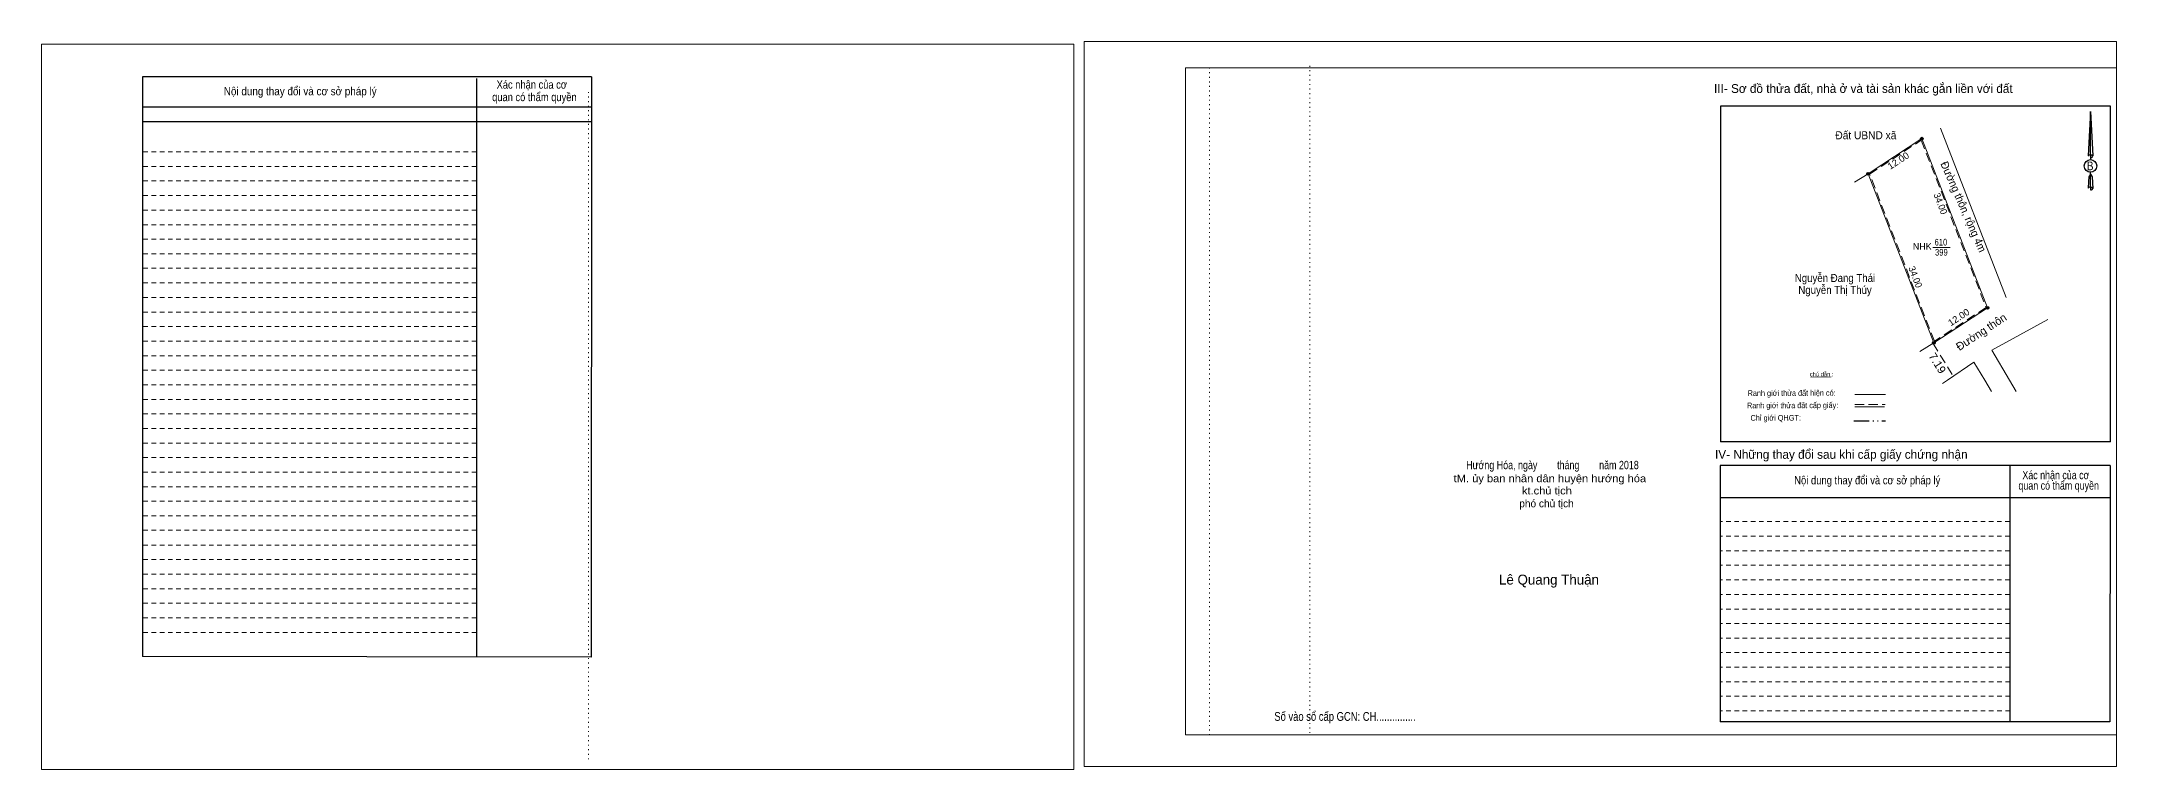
# Model space of a CAD drawing. Header units: metres. Extents: x 548089 to 548773, y 1837736 to 1837887.
# Drawn here: x 548383.9 to 548772.9, y 1837750 to 1837886.4 of the extents above; entities that cross this region are included whole.
import ezdxf
from ezdxf.enums import TextEntityAlignment as Align

# ---------------------------------------------------------------- set-up
doc = ezdxf.new("R2010")
doc.units = ezdxf.units.M
doc.header["$LTSCALE"] = 0.57
for name, pattern in [('DASH_DOUBLE_DOT', [9.2, 5, -1.2, 0.3, -1.2, 0.3, -1.2]), ('DOTTED', [1.5, 0.3, -1.2]), ('MEDIUM_DASHED', [4.5, 3, -1.5]), ('SHORT_DASHED', [2.7, 1.5, -1.2])]:
    doc.linetypes.add(name, pattern=pattern)
for name, color, linetype, lineweight in [('18', 7, 'Continuous', 25), ('28', 7, 'SHORT_DASHED', 13), ('3', 7, 'Continuous', 13), ('5', 7, 'DASH_DOUBLE_DOT', 25), ('55', 7, 'Continuous', 13), ('7', 7, 'Continuous', 13), ('8', 7, 'Continuous', 13)]:
    doc.layers.add(name, color=color, linetype=linetype, lineweight=lineweight)

msp = doc.modelspace()

# ---------------------------------------------------------------- hatches: boundary and pattern name
at = {"layer": '8'}
for points in [[(548736.6951, 1837868.2, 1), (548736.1849, 1837868.2, 1)], [(548726.6551, 1837861.63, 1), (548726.1449, 1837861.63, 1)], [(548726.6551, 1837861.63, 1), (548726.1449, 1837861.63, 1)], [(548748.9851, 1837836.5, 1), (548748.4749, 1837836.5, 1)], [(548738.9451, 1837829.93, 1), (548738.4349, 1837829.93, 1)]]:
    msp.add_hatch(color=256, dxfattribs=at).paths.add_polyline_path(points)

# ---------------------------------------------------------------- linework, layer by layer
at = {"layer": '18'}
for p, q in [((548768.04, 1837873.28), (548768.48, 1837864.96)), ((548768.04, 1837873.28), (548768.48, 1837864.96)), ((548768.04, 1837873.28), (548768.48, 1837864.96)), ((548767.68, 1837866.23), (548767.63, 1837864.97)), ((548768.04, 1837865.2), (548768.04, 1837864.9)), ((548768.48, 1837864.96), (548768.48, 1837864.97)), ((548768.04, 1837864.9), (548768.04, 1837864.67)), ((548768.04, 1837864.67), (548768.04, 1837864.33)), ((548768.04, 1837864.67), (548768.04, 1837864.33)), ((548768.04, 1837864.67), (548768.04, 1837864.33)), ((548768.04, 1837861.52), (548768.04, 1837861.88)), ((548768.04, 1837861.52), (548768.04, 1837861.88)), ((548768.04, 1837861.52), (548768.04, 1837861.88)), ((548768.04, 1837861.52), (548768.36, 1837861.07)), ((548768.04, 1837861.52), (548768.36, 1837861.07)), ((548768.04, 1837861.52), (548768.36, 1837861.07)), ((548768.36, 1837861.07), (548768.48, 1837858.88)), ((548768.36, 1837861.07), (548768.48, 1837858.88)), ((548768.36, 1837861.07), (548768.48, 1837858.88)), ((548768.04, 1837859.16), (548768.04, 1837858.85)), ((548768.04, 1837858.85), (548768.04, 1837858.6)), ((548768.48, 1837858.88), (548768.48, 1837858.9))]:
    msp.add_line(p, q, dxfattribs=at)
for points in [[(548768.04, 1837865.2), (548768.04, 1837873.28), (548767.68, 1837866.23)], [(548768.04, 1837859.16), (548768.04, 1837861.52), (548767.76, 1837861.07), (548767.68, 1837860.18), (548767.63, 1837858.9)]]:
    msp.add_lwpolyline(points, dxfattribs=at)
for centre, start_param, end_param in [((548768.0529, 1837864.9146), 1.57079633, 3.07445202), ((548768.0529, 1837864.9146), 0.06714063, 1.57079633), ((548768.0529, 1837864.9146), 4.71238898, 6.28318531), ((548768.0529, 1837858.8592), 2.49106941, 3.07427841), ((548768.0529, 1837858.8592), 1.57079633, 2.49106941), ((548768.0529, 1837858.8592), 0.06714063, 1.57079633), ((548768.0529, 1837858.8592), 4.71238898, 6.28318531)]:
    msp.add_ellipse(centre, major_axis=(0.4277, 0), ratio=0.655448, start_param=start_param, end_param=end_param, dxfattribs=at)
msp.add_ellipse((548768.0525, 1837863.0864), major_axis=(0, 1.1864), ratio=0.983453, dxfattribs=at)
at = {"layer": '28', "linetype": 'Continuous', "lineweight": 25}
for p, q in [((548487.03, 1837879.76), (548402.86, 1837879.76)), ((548465.46, 1837879.48), (548465.49, 1837771.15)), ((548487.03, 1837879.76), (548486.96, 1837771.08)), ((548487.03, 1837874.09), (548402.97, 1837874.09)), ((548487.03, 1837874.09), (548402.97, 1837874.09)), ((548487.03, 1837871.35), (548402.97, 1837871.35)), ((548771.79, 1837811.42), (548698.68, 1837811.42)), ((548752.92, 1837806.97), (548752.95, 1837758.98)), ((548771.72, 1837806.97), (548771.7, 1837758.98)), ((548771.7, 1837800.89), (548698.63, 1837800.89)), ((548486.96, 1837771.08), (548402.86, 1837771.2)), ((548771.7, 1837758.98), (548698.63, 1837758.98))]:
    msp.add_line(p, q, dxfattribs=at)
at = {"layer": '28'}
for p, q in [((548465.46, 1837865.75), (548402.86, 1837865.75)), ((548465.46, 1837863), (548402.86, 1837863)), ((548465.46, 1837860.3), (548402.86, 1837860.3)), ((548465.46, 1837857.53), (548402.86, 1837857.53)), ((548465.46, 1837854.82), (548402.86, 1837854.82)), ((548465.46, 1837852.08), (548402.86, 1837852.08)), ((548465.46, 1837849.36), (548402.86, 1837849.36)), ((548465.46, 1837846.63), (548402.86, 1837846.63)), ((548465.46, 1837843.91), (548402.86, 1837843.91)), ((548465.46, 1837841.17), (548402.86, 1837841.17)), ((548465.46, 1837838.46), (548402.86, 1837838.46)), ((548465.46, 1837835.71), (548402.86, 1837835.71)), ((548465.46, 1837833.01), (548402.86, 1837833.01)), ((548465.46, 1837830.29), (548402.86, 1837830.29)), ((548465.46, 1837827.54), (548402.86, 1837827.54)), ((548465.46, 1837824.84), (548402.86, 1837824.84)), ((548465.46, 1837822.08), (548402.86, 1837822.08)), ((548465.46, 1837819.36), (548402.86, 1837819.36)), ((548465.46, 1837816.62), (548402.86, 1837816.62)), ((548465.46, 1837813.9), (548402.86, 1837813.9)), ((548465.46, 1837811.16), (548402.86, 1837811.16)), ((548465.46, 1837808.44), (548402.86, 1837808.44)), ((548465.46, 1837805.71), (548402.86, 1837805.71)), ((548465.46, 1837802.98), (548402.86, 1837802.98)), ((548465.46, 1837800.28), (548402.86, 1837800.28)), ((548465.46, 1837797.52), (548402.86, 1837797.52)), ((548752.94, 1837796.47), (548698.63, 1837796.47)), ((548465.46, 1837794.83), (548402.86, 1837794.83)), ((548465.46, 1837792.07), (548402.86, 1837792.07)), ((548752.94, 1837793.74), (548698.63, 1837793.74)), ((548465.46, 1837789.36), (548402.86, 1837789.36)), ((548752.94, 1837791), (548698.63, 1837791)), ((548752.94, 1837788.29), (548698.63, 1837788.29)), ((548465.46, 1837786.62), (548402.86, 1837786.62)), ((548465.46, 1837783.87), (548402.86, 1837783.87)), ((548752.94, 1837785.55), (548698.63, 1837785.55)), ((548465.46, 1837781.16), (548402.86, 1837781.16)), ((548752.94, 1837782.82), (548698.63, 1837782.82)), ((548752.94, 1837780.07), (548698.63, 1837780.07)), ((548465.46, 1837778.42), (548402.86, 1837778.42)), ((548465.46, 1837775.69), (548402.86, 1837775.69)), ((548752.95, 1837777.36), (548698.63, 1837777.36)), ((548752.95, 1837774.64), (548698.63, 1837774.64)), ((548752.95, 1837771.92), (548698.63, 1837771.92)), ((548752.95, 1837769.18), (548698.63, 1837769.18)), ((548752.95, 1837766.45), (548698.63, 1837766.45)), ((548752.95, 1837763.74), (548698.63, 1837763.74)), ((548752.95, 1837761.01), (548698.63, 1837761.01))]:
    msp.add_line(p, q, dxfattribs=at)
at = {"layer": '28', "linetype": 'Continuous', "lineweight": 25}
for points in [[(548487.03, 1837879.76), (548402.86, 1837879.76), (548402.86, 1837771.2)], [(548771.79, 1837811.42), (548771.79, 1837874.26), (548698.68, 1837874.26), (548698.68, 1837811.42)], [(548771.72, 1837806.97), (548698.63, 1837806.97), (548698.63, 1837758.98)]]:
    msp.add_lwpolyline(points, dxfattribs=at)
at = {"layer": '3'}
for p, q in [((548598.37, 1837881.48), (548772.93, 1837881.48)), ((548598.37, 1837756.52), (548598.37, 1837881.48)), ((548772.93, 1837881.48), (548772.93, 1837755.48)), ((548598.37, 1837756.52), (548772.93, 1837756.52))]:
    msp.add_line(p, q, dxfattribs=at)
at = {"layer": '3', "linetype": 'DOTTED'}
for p, q in [((548602.89, 1837881.48), (548602.89, 1837756.52)), ((548621.73, 1837881.85), (548621.73, 1837756.88)), ((548486.48, 1837876.93), (548486.48, 1837751.99))]:
    msp.add_line(p, q, dxfattribs=at)
at = {"layer": '3'}
for points in [[(548383.94, 1837750.03), (548577.48, 1837750.03), (548577.48, 1837885.87), (548383.94, 1837885.87)], [(548383.94, 1837885.87), (548577.48, 1837885.87), (548577.48, 1837750.03), (548383.94, 1837750.03)], [(548383.94, 1837750.03), (548577.48, 1837750.03), (548577.48, 1837885.87), (548383.94, 1837885.87)], [(548579.4, 1837750.6), (548772.93, 1837750.6), (548772.93, 1837886.39), (548579.4, 1837886.39)]]:
    msp.add_lwpolyline(points, close=True, dxfattribs=at)
msp.add_lwpolyline([(548605.44, 1837881.48), (548772.93, 1837881.48), (548772.93, 1837756.52), (548605.44, 1837756.52)], dxfattribs=at)
at = {"layer": '5'}
msp.add_line((548723.72, 1837815.35), (548729.61, 1837815.35), dxfattribs=at)
at = {"layer": '55'}
for p, q in [((548723.85, 1837820.3), (548729.61, 1837820.3)), ((548723.9, 1837817.99), (548729.42, 1837817.99)), ((548723.9, 1837817.99), (548729.42, 1837817.99))]:
    msp.add_line(p, q, dxfattribs=at)
at = {"layer": '55', "linetype": 'MEDIUM_DASHED'}
msp.add_line((548723.89, 1837818.38), (548729.54, 1837818.38), dxfattribs=at)
at = {"layer": '7'}
msp.add_line((548715.62, 1837823.53), (548719.42, 1837823.59), dxfattribs=at)
at = {"layer": '8'}
for p, q in [((548739.93, 1837870.16), (548752.22, 1837838.46)), ((548739.93, 1837870.16), (548752.22, 1837838.46)), ((548726.4, 1837861.63), (548723.79, 1837860.02)), ((548738.5, 1837847.82), (548741.73, 1837847.82)), ((548749.53, 1837828.59), (548760.07, 1837834.33)), ((548738.69, 1837829.93), (548736.08, 1837828.32)), ((548749.53, 1837828.59), (548752.87, 1837822.98)), ((548752.87, 1837822.98), (548754.14, 1837820.85))]:
    msp.add_line(p, q, dxfattribs=at)
at = {"layer": '8', "linetype": 'MEDIUM_DASHED'}
msp.add_line((548738.55, 1837829.84), (548742.32, 1837823.73), dxfattribs=at)
at = {"layer": '8'}
for points in [[(548726.4, 1837861.63), (548736.44, 1837868.2), (548748.73, 1837836.5), (548738.69, 1837829.93)], [(548736.44, 1837868.2), (548748.73, 1837836.5), (548738.69, 1837829.93), (548726.4, 1837861.63)]]:
    msp.add_lwpolyline(points, close=True, dxfattribs=at)
at = {"layer": '8', "linetype": 'MEDIUM_DASHED'}
msp.add_lwpolyline([(548726.65, 1837861.55), (548736.34, 1837867.9), (548748.48, 1837836.58), (548738.79, 1837830.23)], close=True, dxfattribs=at)
at = {"layer": '8'}
for points in [[(548740.3, 1837822.36), (548741.22, 1837822.98), (548746.21, 1837826.35)], [(548749.49, 1837820.85), (548748.22, 1837822.98), (548746.21, 1837826.35)]]:
    msp.add_lwpolyline(points, dxfattribs=at)
at = {"layer": '8', "lineweight": 25}
for centre in [(548736.44, 1837868.2), (548726.4, 1837861.63), (548726.4, 1837861.63), (548748.73, 1837836.5), (548738.69, 1837829.93)]:
    msp.add_circle(centre, 0.2551, dxfattribs=at)

# ---------------------------------------------------------------- texts
at = {"layer": '18'}
for s, height, width, p in [('B', 1.629, 0.85, (548767.995, 1837862.28)), ('Hướng Hóa, ngày        tháng        năm 2018', 1.56, 0.8, (548667.19, 1837806.28)), ('tM. ủy ban nhân dân huyện hướng hóa', 1.415, 1.1, (548666.71, 1837803.84)), ('kt.chủ tịch', 1.415, 1.1, (548666.15, 1837801.55)), ('Số vào sổ cấp GCN: CH...............', 1.65, 0.8, (548628.295, 1837759.14))]:
    msp.add_text(s, height=height, dxfattribs=dict(at, width=width)).set_placement(p, align=Align.CENTER)
for s, height, p in [('phó chủ tịch', 1.415, (548666.075, 1837799.15)), ('Lê Quang Thuận', 1.867, (548666.54, 1837784.66))]:
    msp.add_text(s, height=height, dxfattribs=at).set_placement(p, align=Align.CENTER)
at = {"layer": '28'}
for s, height, width, p in [('Nội dung thay đổi và cơ sở pháp lý', 1.537, 0.9, (548432.445, 1837876.32)), ('Nội dung thay đổi và cơ sở pháp lý', 1.537, 0.9, (548432.445, 1837876.32)), (' quan có thẩm quyền', 1.537, 0.85, (548476.095, 1837875.22)), (' quan có thẩm quyền', 1.537, 0.85, (548476.095, 1837875.22)), ('Xác nhận của cơ', 1.537, 0.85, (548475.85, 1837877.56)), ('Xác nhận của cơ', 1.537, 0.85, (548475.85, 1837877.56)), ('Nội dung thay đổi và cơ sở pháp lý', 1.556, 0.85, (548726.205, 1837803.44)), (' quan có thẩm quyền', 1.556, 0.8, (548761.86, 1837802.44)), ('Xác nhận của cơ', 1.556, 0.8, (548761.57, 1837804.4))]:
    msp.add_text(s, height=height, dxfattribs=dict(at, width=width)).set_placement(p, align=Align.CENTER)
for s, p in [('III- Sơ đồ thửa đất, nhà ở và tài sản khác gắn liền với đất', (548725.475, 1837876.76)), ('IV- Những thay đổi sau khi cấp giấy chứng nhận', (548721.34, 1837808.23))]:
    msp.add_text(s, height=1.65, dxfattribs=at).set_placement(p, align=Align.CENTER)
at = {"layer": '55'}
for s, height, width, p in [('Ranh giới thửa đất cấp giấy:', 1.06, 0.8, (548712.2137, 1837817.7071)), ('Ranh giới thửa đất hiện có:', 1.065, 0.8, (548712.0287, 1837820.0165)), ('Chỉ giới QHGT:', 1.06, 0.85, (548709.0537, 1837815.3698))]:
    msp.add_text(s, height=height, rotation=0.135, dxfattribs=dict(at, width=width)).set_placement(p, align=Align.CENTER)
at = {"layer": '7'}
msp.add_text('chú dẫn :', height=0.7841, rotation=359.974, dxfattribs=at).set_placement((548717.6548, 1837823.6789), align=Align.CENTER)
at = {"layer": '8'}
for s, height, width, p in [('Đất UBND xã', 1.5, 0.95, (548725.945, 1837868.08)), ('610', 1.25, 0.85, (548740.02, 1837848.18)), ('399', 1.25, 0.85, (548740.1, 1837846.29)), ('Nguyễn Đang Thái', 1.5, 0.9, (548720.155, 1837841.35)), ('Nguyễn Thị Thúy', 1.5, 0.9, (548720.165, 1837839.11))]:
    msp.add_text(s, height=height, dxfattribs=dict(at, width=width)).set_placement(p, align=Align.CENTER)
for s, height, rotation, width, p in [('12.00', 1.25, 33.2, 1.05, (548732.3678, 1837863.5457)), ('Đường thôn, rộng 4m', 1.5, 293.639, 0.95, (548743.5423, 1837855.1357)), ('12.00', 1.25, 33.2, 1.05, (548743.6978, 1837834.2157))]:
    msp.add_text(s, height=height, rotation=rotation, dxfattribs=dict(at, width=width)).set_placement(p, align=Align.CENTER)
for p in [(548739.344, 1837855.8009), (548734.644, 1837842.0609)]:
    msp.add_text('34.00', height=1.25, rotation=291.191, dxfattribs=at).set_placement(p, align=Align.CENTER)
msp.add_text('NHK', height=1.25, dxfattribs=at).set_placement((548736.515, 1837847.39), align=Align.CENTER)
msp.add_text('Đường thôn', height=1.5, rotation=33.2, dxfattribs=at).set_placement((548743.47, 1837828.41))
at = {"layer": '8', "width": 1.05}
msp.add_text('7.19', height=1.5, rotation=301.676, dxfattribs=at).set_placement((548737.64, 1837827.49))

doc.saveas('drawing.dxf')
